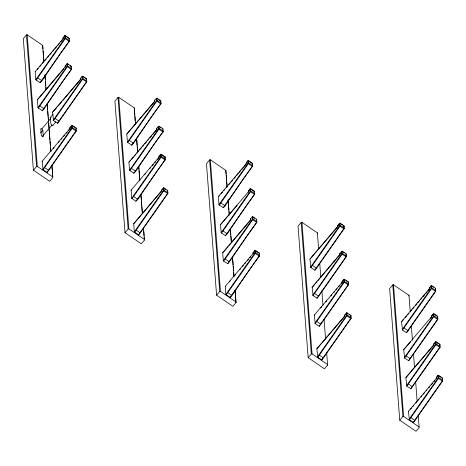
<?xml version="1.0" encoding="UTF-8"?>
<svg xmlns="http://www.w3.org/2000/svg" width="466" height="466" viewBox="0 0 466 466"><rect width="100%" height="100%" fill="white"/><g stroke="black" fill="none" stroke-linecap="round" stroke-linejoin="round"><path stroke-width="0.7" d="M317.532 233.419L317.387 232.849L301.834 222.247L301.199 222.387L298.048 226.097L308.172 357.684L324.452 368.798L327.691 364.925L327.511 364.435L311.958 353.834L311.323 353.974L308.172 357.684M68.927 38.41L69.224 38.282L69.283 41.416L60.166 53.969L41.981 80.764L40.309 82.732L36.167 80.076L35.83 79.674L64.809 38.363L64.826 35.818L65.397 35.666L69.224 38.282L69.16 38.934M64.99 37.95L65.572 37.938L69.399 40.548L69.119 41.183L40 82.686M71.088 66.452L71.385 66.318L71.444 69.457L62.322 82.004L44.136 108.799L42.464 110.768L38.328 108.112L37.991 107.71L66.964 66.399L66.982 63.854L67.553 63.702L71.385 66.318L71.461 66.906L69.993 65.7M67.151 65.986L67.727 65.974L71.554 68.584L71.275 69.218L42.156 110.727M53.211 120.234L82.185 78.923L82.208 76.372L82.779 76.226L86.606 78.841L86.664 81.975L57.691 123.286L53.549 120.63L52.588 112.143L80.408 79.366L80.531 78.247L82.208 76.372M42.738 169.391L71.712 128.08L71.729 125.535L72.3 125.383L76.127 127.999L76.208 128.587L75.83 128.127L76.127 127.999L76.185 131.132L47.212 172.449L43.076 169.793L42.115 161.3L69.929 128.529L69.987 128.866L70.051 127.404L71.729 125.535M71.892 127.667L72.475 127.655L76.302 130.264L76.022 130.899L46.903 172.403M160.508 100.912L160.805 100.778L160.869 103.918L151.747 116.465L133.561 143.266L131.89 145.229L127.754 142.573L127.416 142.177L156.39 100.86L156.407 98.314L156.978 98.169L160.805 100.778L160.887 101.372L158.871 99.794M156.57 100.446L157.153 100.435L160.98 103.05L160.7 103.685L131.581 145.188M162.966 128.82L163.024 131.954L153.902 144.507L135.717 171.302L134.051 173.265L129.909 170.614L129.571 170.212L158.545 128.901L158.568 126.35L159.133 126.204L162.966 128.82L162.902 129.472M158.731 128.488L159.308 128.47L163.141 131.086L162.855 131.721L133.736 173.224M164.824 156.984L165.121 156.856L165.18 159.989L156.063 172.542L137.878 199.337L135.897 201.26L131.727 198.248L160.706 156.937L160.723 154.386L161.294 154.24L165.121 156.856L165.203 157.444L161.545 154.747M160.887 156.524L161.469 156.506L165.296 159.122L165.016 159.756L135.897 201.26M134.319 231.893L163.292 190.577L163.31 188.031L163.881 187.885L167.713 190.495L167.789 191.089L167.416 190.629L167.713 190.495L167.772 193.635L138.792 234.946L134.319 231.893L133.695 223.797L161.51 191.025L133.695 223.797M163.479 190.163L164.055 190.151L167.882 192.767L167.603 193.402L138.484 234.905M252.391 163.281L252.45 166.42L243.328 178.967L225.142 205.762L223.476 207.731L219.335 205.075L218.997 204.673L247.97 163.362L247.994 160.817L248.559 160.665L252.391 163.281L252.327 163.933M248.157 162.949L248.733 162.937L252.566 165.547L252.281 166.181L223.162 207.69M254.25 191.45L254.547 191.316L254.605 194.456L245.489 207.003L227.303 233.798L225.323 235.726L221.152 232.709L250.125 191.398L250.149 188.852L250.72 188.701L254.547 191.316L254.628 191.905L250.97 189.208M250.312 190.984L250.894 190.973L254.721 193.582L254.436 194.223L225.323 235.726M256.405 219.486L256.702 219.352L256.76 222.492L247.644 235.039L229.458 261.84L227.787 263.803L223.651 261.146L223.313 260.75L252.287 219.434L252.304 216.888L252.875 216.742L256.702 219.352L256.644 220.004M252.467 219.02L253.05 219.008L256.877 221.624L256.597 222.259L227.478 263.762M258.997 253.125L259.294 252.997L259.352 256.137L250.23 268.684L232.045 295.479L230.379 297.448L226.237 294.792L225.899 294.39L254.873 253.079L254.896 250.533L255.461 250.382L259.294 252.997L259.23 253.65M255.059 252.665L255.636 252.654L259.469 255.263L259.183 255.898L230.064 297.407M310.577 267.175L339.551 225.864L339.574 223.313L340.145 223.167L343.972 225.783L344.03 228.917L315.057 270.228L310.915 267.577L309.954 259.084L337.774 226.307L337.897 225.189L339.574 223.313M312.738 295.211L341.712 253.9L341.729 251.349L342.3 251.203L346.127 253.819L346.186 256.952L317.212 298.269L313.076 295.613L312.115 287.12L339.93 254.349L340.052 253.224L341.729 251.349M314.894 323.247L343.867 281.936L343.891 279.39L344.456 279.239L348.288 281.854L348.347 284.988L319.373 326.305L315.232 323.649L314.27 315.156L342.091 282.384L342.213 281.26L343.891 279.39M317.48 356.892L346.459 315.581L346.477 313.03L347.048 312.884L350.875 315.499L350.933 318.633L321.959 359.944L317.818 357.294L316.857 348.801L344.677 316.024L344.799 314.905L346.477 313.03M402.158 329.672L431.137 288.361L431.155 285.815L431.726 285.664L435.553 288.279L435.611 291.419L406.637 332.73L402.496 330.074L401.541 321.581L429.355 288.809L429.477 287.685L431.155 285.815M404.319 357.713L433.293 316.397L433.31 313.851L433.881 313.705L437.714 316.315L437.772 319.455L408.793 360.766L404.657 358.109L403.696 349.617L431.51 316.845L431.638 315.721L433.31 313.851M406.474 385.749L435.448 344.432L435.471 341.887L436.036 341.741L439.869 344.351L439.927 347.49L410.954 388.801L406.812 386.145L405.851 377.652L433.671 344.881L433.794 343.757L435.471 341.887M409.066 419.388L438.04 378.077L438.057 375.532L438.628 375.38L442.455 377.996L442.514 381.136L413.54 422.446L409.404 419.79L408.443 411.297L436.258 378.526L436.38 377.402L438.057 375.532M35.83 79.674L35.212 71.583L63.027 38.812L63.085 39.15L63.149 37.688L64.826 35.818M37.991 107.71L37.367 99.619L65.182 66.848L65.246 67.186L65.31 65.723L66.982 63.854M127.416 142.177L126.793 134.08L154.671 101.646L154.729 100.184L156.407 98.314M152.621 134.639L156.826 129.682L156.891 128.226L158.568 126.35M131.727 198.248L131.109 190.157L158.923 157.386L158.982 157.724L159.046 156.261L160.723 154.386M132.064 198.65L161.184 157.147L161.294 154.24L158.935 157.065L158.865 156.623M161.574 191.363L161.638 189.901L163.31 188.031M162.716 189.045L161.521 190.71L161.452 190.268M218.997 204.673L218.373 196.582L246.194 163.811L246.252 164.149L246.316 162.686L247.994 160.817M221.152 232.709L220.529 224.618L248.349 191.846L248.407 192.184L248.471 190.722L250.149 188.852M249.986 189.347L248.361 191.526L248.291 191.083M229.074 245.541L250.568 220.22L250.626 218.758L252.304 216.888M225.899 294.39L225.276 286.299L253.096 253.527L253.155 253.865L253.219 252.403L254.896 250.533M226.237 294.792L255.356 253.288L255.461 250.382L253.102 253.207L253.038 252.764M309.954 259.084L337.833 226.645L337.78 225.993L338.974 224.327M341.211 283.823L342.149 282.722L342.417 281.423L344.456 279.239L344.351 282.146L315.232 323.649M316.857 348.801L344.735 316.362L344.799 314.905M428.015 290.796L429.413 289.147L429.477 287.685M430.636 318.284L431.574 317.183L431.842 315.89L433.881 313.705L433.776 316.606L404.657 358.109M405.851 377.652L433.73 345.219L433.997 343.925L436.036 341.741L435.931 344.642L406.812 386.145M36.167 80.076L65.287 38.573L65.397 35.666L64.687 35.876M38.328 108.112L67.448 66.609L67.553 63.702L66.842 63.918M53.549 120.63L82.668 79.127L82.779 76.226L82.063 76.436M57.382 123.245L86.495 81.742L86.606 78.841L82.482 76.354M43.076 169.793L72.189 128.29L72.3 125.383L71.589 125.593M127.754 142.573L156.867 101.07L156.978 98.169L156.267 98.378M129.909 170.614L159.028 129.105L159.133 126.204L158.423 126.414M134.657 232.289L163.776 190.786L164.055 190.151L163.881 187.885L163.583 188.014L165.774 189.511M219.335 205.075L248.454 163.572L248.559 160.665L247.848 160.881M221.49 233.111L250.609 191.608L250.72 188.701L250.009 188.916M223.651 261.146L252.764 219.643L252.875 216.742L252.164 216.952M310.915 267.577L340.034 226.068L340.145 223.167L339.429 223.377M314.748 270.187L343.861 228.684L343.972 225.783L340.39 223.674M313.076 295.613L342.19 254.11L342.3 251.203L341.59 251.413M316.903 298.223L346.022 256.719L346.127 253.819M319.059 326.258L348.178 284.755L348.288 281.854L347.991 281.982L348.364 282.443M317.818 357.294L346.937 315.785L347.048 312.884L346.337 313.094M321.651 359.903L350.764 318.4L350.875 315.499L348.935 314.509M402.496 330.074L431.615 288.57L431.726 285.664L431.015 285.879M406.329 332.689L435.448 291.186L435.553 288.279L435.256 288.413L435.634 288.868M408.484 360.725L437.603 319.222L437.714 316.315L437.417 316.449L437.79 316.909M410.645 388.76L439.758 347.257L439.869 344.351L435.326 341.951M409.404 419.79L438.518 378.287L438.628 375.38L437.918 375.596M413.231 422.406L442.351 380.903L442.63 380.262L442.455 377.996L442.158 378.13M134.313 108.502L134.22 107.85L118.667 97.248L118.032 97.388L114.881 101.099L125.005 232.685L141.291 243.8L144.53 239.92L144.349 239.437L128.797 228.835L128.156 228.975L125.005 232.685M236.023 302.585L235.93 301.939L220.377 291.332L219.742 291.477L216.591 295.188L232.872 306.296L236.023 302.585L235.575 296.801M409.061 295.997L408.967 295.351L393.415 284.749L392.78 284.889L389.628 288.6L399.752 420.186L416.033 431.295L419.272 427.421L419.091 426.938L403.539 416.336L402.904 416.476L399.752 420.186M42.954 48.889L42.715 45.412L27.086 34.746L26.451 34.886L23.3 38.602L33.424 170.189L49.705 181.297L52.943 177.424L52.763 176.934L37.21 166.333L36.575 166.473L33.424 170.189M37.391 69.422L38.323 68.321M39.727 66.673L41.124 65.019M42.528 63.37L43.46 62.269M44.864 60.615L46.268 58.966M47.666 57.312L49.07 55.664M50.002 54.563L51.406 52.908M52.809 51.26L54.207 49.606M55.145 48.505L56.543 46.856M57.947 45.202L59.351 43.554M60.749 41.899L62.153 40.251M37.676 99.66L63.842 68.834M56.636 107.78L52.588 112.143M57.574 106.679L61.78 101.722M62.712 100.621L80.467 79.703M50.41 117.426L53.008 114.368M41.748 129.006A1.287 0.419 40.3 0 1 42.808 130.259L43.303 136.689A1.322 0.431 40.3 0 1 42.324 136.445A1.322 0.431 40.3 0 1 41.27 135.303L40.775 128.872A1.287 0.419 40.3 0 1 41.748 129.006L50.549 118.632M40.641 132.81L42.808 130.259M42.324 136.445L51.93 125.127A1.287 0.419 40.3 0 0 52.903 125.261M52.879 125.383L55.914 121.807M72.003 125.517L69.941 128.208L69.871 127.766M53.171 148.683L54.103 147.582M58.308 142.625L59.246 141.524M61.11 139.322L62.048 138.221M63.446 136.573L64.384 135.472M66.254 133.27L67.186 132.169M68.589 130.515L69.521 129.414M126.793 134.08L154.607 101.308L154.671 101.646M157.968 127.364L158.836 126.333M129.571 170.212L128.948 162.121L156.768 129.344L156.826 129.682M130.661 160.508L128.948 162.121M131.593 159.407L133.462 157.205M134.4 156.104L135.798 154.456M136.736 153.355L138.606 151.153M139.538 150.052L141.408 147.85M142.34 146.749L143.744 145.095M144.676 143.994L146.545 141.792M147.483 140.691L148.881 139.043M149.819 137.942L151.689 135.74M144.501 174.785L145.433 173.684M149.638 168.733L150.57 167.632M152.44 165.43L153.378 164.329M154.776 162.675L155.714 161.574M157.584 159.372L158.516 158.271M226.121 173.894L225.876 170.41L210.253 159.751L209.613 159.89L206.461 163.601L216.591 295.188M219.62 195.522L218.373 196.582M221.018 193.873L222.422 192.219M223.826 190.571L224.758 189.47M226.161 187.815L227.559 186.167M228.963 184.513L230.367 182.864M231.299 181.763L232.703 180.109M234.101 178.461L235.505 176.806M236.437 175.705L238.307 173.503M239.244 172.403L240.642 170.754M241.58 169.653L243.45 167.451M244.382 166.35L245.786 164.696M237.194 205.395L220.529 224.618M223.313 260.75L222.69 252.654L250.504 219.882L250.568 220.22M223.464 252.147L228.136 246.642M229.324 281.936L230.262 280.835M234.462 275.884L235.4 274.783M239.606 269.826L240.538 268.725M242.407 266.523L243.339 265.422M244.743 263.773L245.681 262.673M247.545 260.471L248.483 259.37M249.881 257.715L250.819 256.615M312.89 286.607L314.76 284.406M315.692 283.305L317.096 281.656M318.028 280.555L319.897 278.353M320.835 277.253L325.041 272.301M325.973 271.2L339.988 254.686M320.655 308.043L321.587 306.943M325.792 301.985L326.73 300.885M330.936 295.933L331.868 294.832M333.738 292.631L334.67 291.53M336.073 289.875L337.005 288.774M338.875 286.573L339.813 285.472M345.44 314.556L346.751 313.012L347.846 313.764M430.118 287.336L431.429 285.798M402.315 321.074L403.719 319.42M405.117 317.771L406.521 316.117M407.453 315.016L408.857 313.368M410.261 311.713L411.659 310.065M412.596 308.964L413.994 307.31M415.398 305.661L416.802 304.007M417.734 302.906L419.604 300.704M420.536 299.603L421.94 297.955M422.872 296.854L424.742 294.652M425.679 293.551L427.077 291.897M410.546 341.957L403.696 349.617M410.622 409.136L411.554 408.035M412.958 406.387L413.89 405.286M415.759 403.084L416.697 401.983M418.095 400.329L419.033 399.228M420.897 397.026L421.835 395.925M423.239 394.277L424.637 392.622M426.041 390.974L426.973 389.873M428.842 387.671L429.774 386.57M431.178 384.916L432.582 383.268M433.98 381.613L434.918 380.512M344.048 226.371L343.675 225.911M350.956 316.088L350.578 315.628M439.945 344.945L439.572 344.485M160.584 154.45L160.997 154.374M254.751 250.597L258.449 252.753M343.745 279.449L344.158 279.373M433.17 313.915L433.584 313.834M82.371 78.504L82.948 78.492L86.781 81.107L86.851 81.562M339.737 225.451L340.314 225.433L344.147 228.049L344.217 228.503M341.893 253.487L342.475 253.469L346.302 256.084L346.372 256.539M344.054 281.522L344.63 281.511L348.463 284.12L348.527 284.575M431.318 287.947L431.9 287.936L435.727 290.545L435.797 291.005M346.64 315.162L347.222 315.15L351.049 317.765L351.119 318.22M433.479 315.983L434.056 315.971L437.883 318.587L437.953 319.041M435.634 344.019L436.211 344.007L440.044 346.622L440.114 347.077M438.221 377.664L438.803 377.652L442.63 380.262L442.7 380.722M35.212 71.583L35.521 71.624M42.115 161.3L42.423 161.341M131.109 190.157L131.418 190.198M222.69 252.654L222.998 252.7M312.115 287.12L312.424 287.161M225.276 286.299L225.585 286.34M401.541 321.581L401.849 321.622M314.27 315.156L314.579 315.197M408.443 411.297L408.752 411.338M64.809 38.363L69.283 41.416M156.39 100.86L160.869 103.918M66.964 66.399L71.444 69.457M82.185 78.923L86.664 81.975M247.97 163.362L252.45 166.42M158.545 128.901L163.024 131.954M339.551 225.864L344.03 228.917M250.125 191.398L254.605 194.456M160.706 156.937L165.18 159.989M71.712 128.08L76.185 131.132M431.137 288.361L435.611 291.419M341.712 253.9L346.186 256.952M252.287 219.434L256.76 222.492M163.292 190.577L167.772 193.635M433.293 316.397L437.772 319.455M343.867 281.936L348.347 284.988M254.873 253.079L259.352 256.137M435.448 344.432L439.927 347.49M346.459 315.581L350.933 318.633M438.04 378.077L442.514 381.136M68.38 38.037L65.1 35.8L63.149 37.688M156.681 98.297L157.776 99.042M252.094 163.415L248.262 160.799L246.316 162.686M432.524 286.543L433.613 287.289M67.255 63.836L68.351 64.582M159.384 126.711L161.026 127.83M343.098 252.083L344.193 252.828M434.679 314.579L436.869 316.076M252.578 216.871L254.768 218.362M345.801 280.491L347.444 281.61M37.892 78.049L41.719 80.659M129.472 140.546L133.305 143.161M221.053 203.048L224.886 205.663M312.639 265.544L316.466 268.16M404.22 328.047L408.047 330.662M73.098 126.263L74.741 127.381M441.611 377.757L438.331 375.514L436.38 377.402M40.047 106.085L43.88 108.7M131.628 168.581L135.46 171.197M223.214 231.084L227.041 233.699M314.795 293.586L318.622 296.195M406.375 356.082L410.208 358.698M55.273 118.603L59.1 121.218M133.789 196.623L137.616 199.232M225.369 259.119L229.196 261.735M316.95 321.622L320.783 324.231M408.536 384.118L412.363 386.733M44.794 167.766L48.621 170.375M136.375 230.262L140.208 232.878M227.961 292.764L231.788 295.38M319.542 355.261L323.369 357.876M411.123 417.763L414.95 420.379M154.729 100.184L154.619 100.994L154.549 100.551M340.052 253.224L339.941 254.028L339.871 253.586M156.891 128.226L156.774 129.03L156.71 128.587M65.31 65.723L65.193 66.527L65.124 66.085M80.531 78.247L80.414 79.051L80.35 78.608M250.626 218.758L250.516 219.562L250.446 219.125M429.355 288.809L429.413 289.147M431.51 316.845L431.574 317.183M433.671 344.881L433.73 345.219M436.258 378.526L436.316 378.864L436.199 377.763M337.774 226.307L337.833 226.645M342.091 282.384L342.149 282.722M429.297 288.046L429.367 288.489M431.452 316.088L431.522 316.525M433.613 344.124L433.677 344.566M337.716 225.55L337.78 225.993M342.032 281.621L342.096 282.064M344.619 315.266L344.689 315.709M246.135 163.048L246.199 163.49M62.968 38.049L63.038 38.492M252.566 165.547L252.63 166.001M254.721 193.582L254.791 194.042M256.877 221.624L256.947 222.078M259.469 255.263L259.539 255.718M160.98 103.05L161.05 103.504M163.141 131.086L163.205 131.54M165.296 159.122L165.366 159.576M167.882 192.767L167.952 193.221M69.399 40.548L69.469 41.002M71.554 68.584L71.624 69.038M76.302 130.264L76.372 130.719M408.967 295.351L410.249 311.981M411.338 325.641L412.416 340.174M413.476 353.915L414.53 367.651M415.625 381.31L417.146 401.628M418.241 415.293L419.091 426.938M393.502 284.796L403.626 416.383M392.78 284.889L402.904 416.476M317.387 232.849L318.61 248.757M319.723 263.214L320.835 277.678M321.837 290.691L322.95 305.148M324.097 319.536L325.565 339.132M326.66 352.791L327.604 365.088M301.921 222.294L312.045 353.88M301.199 222.387L311.323 353.974M226.231 175.338L226.622 180.4M226.732 181.845L227.064 186.184M228.119 199.92L228.457 204.259M228.567 205.704L228.899 210.044M229.01 211.488L229.231 214.377M230.46 230.286L230.792 234.625M230.903 236.07L231.235 240.409M232.458 256.312L232.685 259.207M232.796 260.651L233.128 264.991M233.239 266.435L233.571 270.775M233.682 272.22L233.961 275.837M235.074 290.295L235.464 295.357M225.806 170.352L227.082 186.977M228.084 199.996L229.255 215.175M230.309 228.911L231.369 242.652M232.423 256.387L233.984 276.629M235.039 290.37L235.93 301.939M210.335 159.797L220.465 291.378M209.613 159.89L219.742 291.477M134.424 109.947L134.814 115.009M134.924 116.453L135.262 120.793M135.373 122.238L135.484 123.682M136.759 140.313L137.15 145.375M137.26 146.819L137.598 151.159M138.763 166.339L138.984 169.234M139.101 170.678L139.765 179.352M140.988 195.26L141.326 199.599M141.437 201.044L141.769 205.384M141.88 206.828L142.27 211.89M143.493 227.792L143.662 229.965M143.773 231.41L144.105 235.749M144.215 237.194L144.437 240.083M134.22 107.85L135.501 124.48M136.561 138.216L137.674 152.679M138.728 166.414L139.841 180.872M140.895 194.613L142.346 213.411M143.458 227.868L144.349 239.437M118.754 97.295L128.878 228.882M118.032 97.388L128.156 228.975M43.122 51.062L43.454 55.402M43.565 56.846L43.897 61.18M44.957 74.921L45.289 79.261M45.458 81.428L45.79 85.767M45.901 87.212L46.07 89.379M47.293 105.287L47.625 109.626M47.736 111.071L48.126 116.133M48.237 117.578L48.575 121.917M48.685 123.362L49.017 127.701M49.186 129.868L49.518 134.208M49.629 135.653L49.961 139.992M50.078 141.437L50.41 145.776M50.578 147.943L50.852 151.561M51.965 166.018L52.303 170.358M52.413 171.803L52.745 176.142M42.639 45.353L43.921 61.978M44.975 75.719L46.035 89.455M47.148 103.912L50.817 151.631M51.877 165.372L52.763 176.934M27.174 34.793L37.297 166.379M26.451 34.886L36.575 166.473M51.93 125.127A1.287 0.419 40.3 0 1 50.87 123.869L50.386 117.549A1.287 0.419 40.3 0 1 51.097 117.525"/></g></svg>
